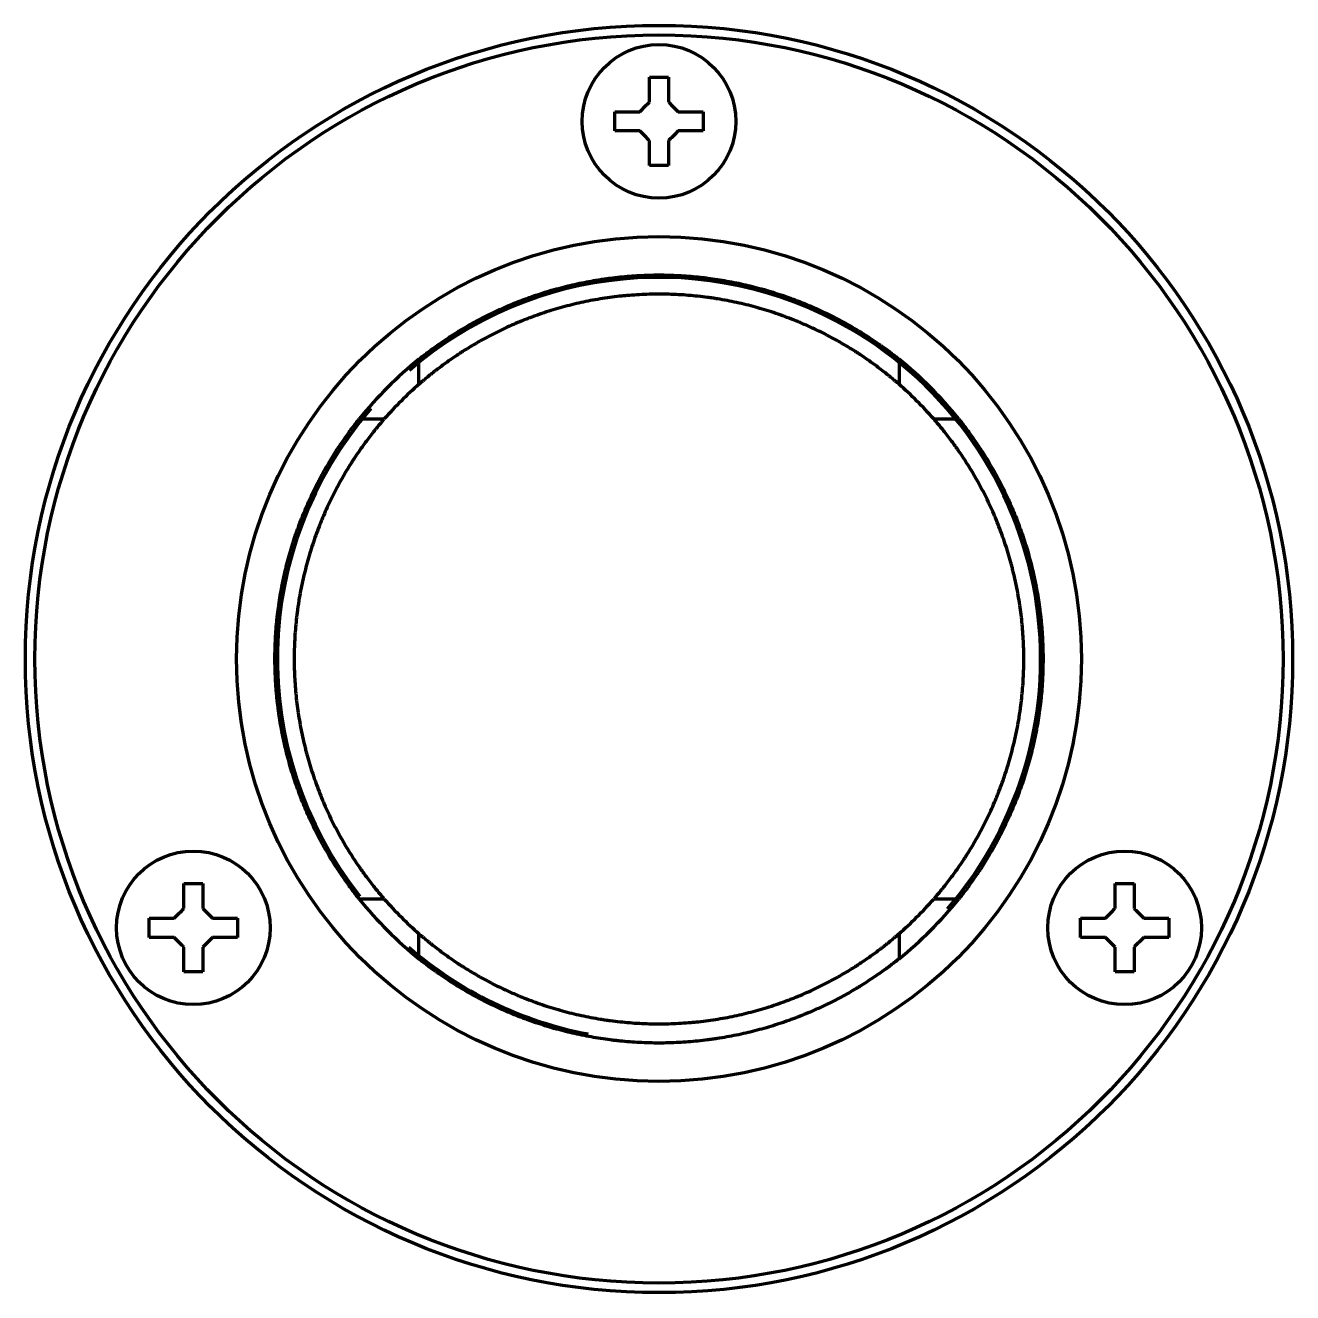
# Model space of a CAD drawing. Header units: inches. Extents: x -2983 to 7024, y 422 to 5529.
# Drawn here: x 2970.3 to 3036.3, y 1105.5 to 1171.5 of the extents above; entities that cross this region are included whole.
import ezdxf

# ---------------------------------------------------------------- set-up
doc = ezdxf.new("R2010")
doc.units = ezdxf.units.IN

msp = doc.modelspace()

# ---------------------------------------------------------------- linework, layer by layer
at = {"linetype": 'Continuous', "lineweight": 70}
for p, q in [((3000.984, 1166.478), (3000.984, 1166.978)), ((3005.584, 1166.978), (3005.584, 1166.478)), ((3000.984, 1165.978), (3000.984, 1166.478)), ((3005.584, 1166.478), (3005.584, 1165.978)), ((2990.784, 1152.787), (2990.784, 1154.09)), ((3015.784, 1154.09), (3015.784, 1152.787)), ((2987.672, 1150.978), (2988.975, 1150.978)), ((3017.593, 1150.978), (3018.897, 1150.978)), ((2983.49, 1140.078), (2983.479, 1140.078)), ((2988.975, 1125.978), (2987.672, 1125.978)), ((3018.897, 1125.978), (3017.593, 1125.978)), ((2976.735, 1124.478), (2976.735, 1124.978)), ((2981.335, 1124.978), (2981.335, 1124.478)), ((3025.233, 1124.478), (3025.233, 1124.978)), ((3029.833, 1124.978), (3029.833, 1124.478)), ((2976.735, 1123.978), (2976.735, 1124.478)), ((2981.335, 1124.478), (2981.335, 1123.978)), ((2990.784, 1122.865), (2990.784, 1124.169)), ((3015.784, 1124.169), (3015.784, 1122.865)), ((3025.233, 1123.978), (3025.233, 1124.478)), ((3029.833, 1124.478), (3029.833, 1123.978))]:
    msp.add_line(p, q, dxfattribs=at)
for centre, radius in [((3003.284, 1138.478), 33), ((3003.284, 1138.478), 32.5), ((3003.284, 1166.478), 4), ((3003.284, 1138.478), 22), ((2979.035, 1124.478), 4), ((3027.533, 1124.478), 4)]:
    msp.add_circle(centre, radius, dxfattribs=at)
for radius, start, end in [(19.875, 60, 130.85813), (19.875, 319.09312, 60), (20, 128.68219, 141.31781), (20, 38.68219, 51.31781), (19, 131.13951, 138.86049), (19, 41.13951, 48.86049), (19.875, 139.00875, 218.39437), (20, 218.68219, 231.31781), (19, 221.13951, 228.86049), (19, 311.13951, 318.86049), (20, 308.68219, 321.31781), (19.875, 229.05375, 259.305)]:
    msp.add_arc((3003.284, 1138.478), radius, start, end, dxfattribs=at)
for points in [[(3002.784, 1167.478), (3002.784, 1167.532), (3002.784, 1167.64), (3002.784, 1167.802), (3002.784, 1167.961), (3002.784, 1168.116), (3002.784, 1168.268), (3002.784, 1168.424), (3002.784, 1168.59), (3002.784, 1168.714), (3002.784, 1168.778)], [(3002.784, 1168.778), (3002.951, 1168.778), (3003.284, 1168.778), (3003.617, 1168.778), (3003.784, 1168.778)], [(3002.284, 1166.978), (3002.308, 1167.001), (3002.355, 1167.049), (3002.427, 1167.12), (3002.498, 1167.192), (3002.57, 1167.263), (3002.641, 1167.335), (3002.712, 1167.406), (3002.76, 1167.454), (3002.784, 1167.478)], [(3003.784, 1167.478), (3003.81, 1167.452), (3003.861, 1167.4), (3003.935, 1167.327), (3004.007, 1167.255), (3004.077, 1167.185), (3004.146, 1167.116), (3004.215, 1167.047), (3004.261, 1167.001), (3004.284, 1166.978)], [(3004.284, 1166.978), (3004.338, 1166.978), (3004.446, 1166.978), (3004.608, 1166.978), (3004.767, 1166.978), (3004.922, 1166.978), (3005.074, 1166.978), (3005.231, 1166.978), (3005.397, 1166.978), (3005.52, 1166.978), (3005.584, 1166.978)], [(3002.284, 1165.978), (3002.23, 1165.978), (3002.122, 1165.978), (3001.96, 1165.978), (3001.801, 1165.978), (3001.646, 1165.978), (3001.494, 1165.978), (3001.338, 1165.978), (3001.171, 1165.978), (3001.048, 1165.978), (3000.984, 1165.978)], [(3002.784, 1165.478), (3002.758, 1165.504), (3002.707, 1165.555), (3002.633, 1165.629), (3002.561, 1165.7), (3002.491, 1165.771), (3002.422, 1165.84), (3002.353, 1165.909), (3002.307, 1165.955), (3002.284, 1165.978)], [(3004.284, 1165.978), (3004.26, 1165.954), (3004.213, 1165.907), (3004.141, 1165.835), (3004.07, 1165.764), (3003.999, 1165.692), (3003.927, 1165.621), (3003.856, 1165.549), (3003.808, 1165.502), (3003.784, 1165.478)], [(3003.784, 1165.478), (3003.784, 1165.423), (3003.784, 1165.315), (3003.784, 1165.154), (3003.784, 1164.995), (3003.784, 1164.84), (3003.784, 1164.688), (3003.784, 1164.531), (3003.784, 1164.365), (3003.784, 1164.242), (3003.784, 1164.178)], [(3003.784, 1164.178), (3003.617, 1164.178), (3003.284, 1164.178), (3002.951, 1164.178), (3002.784, 1164.178)], [(2978.535, 1125.478), (2978.535, 1125.532), (2978.535, 1125.64), (2978.535, 1125.802), (2978.535, 1125.961), (2978.535, 1126.116), (2978.535, 1126.268), (2978.535, 1126.424), (2978.535, 1126.59), (2978.535, 1126.714), (2978.535, 1126.778)], [(2978.535, 1126.778), (2978.702, 1126.778), (2979.035, 1126.778), (2979.369, 1126.778), (2979.535, 1126.778)], [(3027.033, 1125.478), (3027.033, 1125.532), (3027.033, 1125.64), (3027.033, 1125.802), (3027.033, 1125.961), (3027.033, 1126.116), (3027.033, 1126.268), (3027.033, 1126.424), (3027.033, 1126.59), (3027.033, 1126.714), (3027.033, 1126.778)], [(3027.033, 1126.778), (3027.199, 1126.778), (3027.533, 1126.778), (3027.866, 1126.778), (3028.033, 1126.778)], [(2978.035, 1124.978), (2978.059, 1125.001), (2978.107, 1125.049), (2978.178, 1125.12), (2978.249, 1125.192), (2978.321, 1125.263), (2978.392, 1125.335), (2978.464, 1125.406), (2978.511, 1125.454), (2978.535, 1125.478)], [(2979.535, 1125.478), (2979.561, 1125.452), (2979.613, 1125.4), (2979.686, 1125.327), (2979.758, 1125.255), (2979.828, 1125.185), (2979.897, 1125.116), (2979.966, 1125.047), (2980.012, 1125.001), (2980.035, 1124.978)], [(3026.533, 1124.978), (3026.556, 1125.001), (3026.604, 1125.049), (3026.675, 1125.12), (3026.747, 1125.192), (3026.818, 1125.263), (3026.89, 1125.335), (3026.961, 1125.406), (3027.009, 1125.454), (3027.033, 1125.478)], [(3028.033, 1125.478), (3028.059, 1125.452), (3028.11, 1125.4), (3028.184, 1125.327), (3028.255, 1125.255), (3028.326, 1125.185), (3028.395, 1125.116), (3028.464, 1125.047), (3028.51, 1125.001), (3028.533, 1124.978)], [(2980.035, 1124.978), (2980.09, 1124.978), (2980.198, 1124.978), (2980.359, 1124.978), (2980.518, 1124.978), (2980.674, 1124.978), (2980.825, 1124.978), (2980.982, 1124.978), (2981.148, 1124.978), (2981.271, 1124.978), (2981.335, 1124.978)], [(3028.533, 1124.978), (3028.587, 1124.978), (3028.695, 1124.978), (3028.857, 1124.978), (3029.016, 1124.978), (3029.171, 1124.978), (3029.323, 1124.978), (3029.479, 1124.978), (3029.646, 1124.978), (3029.769, 1124.978), (3029.833, 1124.978)], [(2978.035, 1123.978), (2977.981, 1123.978), (2977.873, 1123.978), (2977.711, 1123.978), (2977.553, 1123.978), (2977.397, 1123.978), (2977.245, 1123.978), (2977.089, 1123.978), (2976.923, 1123.978), (2976.799, 1123.978), (2976.735, 1123.978)], [(2978.535, 1123.478), (2978.509, 1123.504), (2978.458, 1123.555), (2978.384, 1123.629), (2978.313, 1123.7), (2978.243, 1123.771), (2978.173, 1123.84), (2978.104, 1123.909), (2978.058, 1123.955), (2978.035, 1123.978)], [(2980.035, 1123.978), (2980.012, 1123.954), (2979.964, 1123.907), (2979.893, 1123.835), (2979.821, 1123.764), (2979.75, 1123.692), (2979.678, 1123.621), (2979.607, 1123.549), (2979.559, 1123.502), (2979.535, 1123.478)], [(2979.535, 1123.478), (2979.535, 1123.423), (2979.535, 1123.315), (2979.535, 1123.154), (2979.535, 1122.995), (2979.535, 1122.84), (2979.535, 1122.688), (2979.535, 1122.531), (2979.535, 1122.365), (2979.535, 1122.242), (2979.535, 1122.178)], [(3026.533, 1123.978), (3026.479, 1123.978), (3026.37, 1123.978), (3026.209, 1123.978), (3026.05, 1123.978), (3025.895, 1123.978), (3025.743, 1123.978), (3025.586, 1123.978), (3025.42, 1123.978), (3025.297, 1123.978), (3025.233, 1123.978)], [(3027.033, 1123.478), (3027.007, 1123.504), (3026.955, 1123.555), (3026.882, 1123.629), (3026.81, 1123.7), (3026.74, 1123.771), (3026.671, 1123.84), (3026.602, 1123.909), (3026.556, 1123.955), (3026.533, 1123.978)], [(3028.533, 1123.978), (3028.509, 1123.954), (3028.462, 1123.907), (3028.39, 1123.835), (3028.319, 1123.764), (3028.247, 1123.692), (3028.176, 1123.621), (3028.104, 1123.549), (3028.057, 1123.502), (3028.033, 1123.478)], [(3028.033, 1123.478), (3028.033, 1123.423), (3028.033, 1123.315), (3028.033, 1123.154), (3028.033, 1122.995), (3028.033, 1122.84), (3028.033, 1122.688), (3028.033, 1122.531), (3028.033, 1122.365), (3028.033, 1122.242), (3028.033, 1122.178)], [(2979.535, 1122.178), (2979.369, 1122.178), (2979.035, 1122.178), (2978.702, 1122.178), (2978.535, 1122.178)], [(3028.033, 1122.178), (3027.866, 1122.178), (3027.533, 1122.178), (3027.199, 1122.178), (3027.033, 1122.178)]]:
    msp.add_open_spline(points, degree=3, dxfattribs=at)
for points, knots in [([(3003.784, 1168.778), (3003.784, 1168.575), (3003.784, 1168.365), (3003.784, 1168.04), (3003.784, 1167.93), (3003.784, 1167.707), (3003.784, 1167.593), (3003.784, 1167.478)], [0, 0, 0, 0, 0.5, 0.5, 0.75, 0.75, 1, 1, 1, 1]), ([(3000.984, 1166.978), (3001.187, 1166.978), (3001.397, 1166.978), (3001.722, 1166.978), (3001.832, 1166.978), (3002.055, 1166.978), (3002.169, 1166.978), (3002.284, 1166.978)], [0, 0, 0, 0, 0.5, 0.5, 0.75, 0.75, 1, 1, 1, 1]), ([(3005.584, 1165.978), (3005.381, 1165.978), (3005.171, 1165.978), (3004.846, 1165.978), (3004.736, 1165.978), (3004.513, 1165.978), (3004.399, 1165.978), (3004.284, 1165.978)], [0, 0, 0, 0, 0.5, 0.5, 0.75, 0.75, 1, 1, 1, 1]), ([(3002.784, 1164.178), (3002.784, 1164.381), (3002.784, 1164.59), (3002.784, 1164.915), (3002.784, 1165.025), (3002.784, 1165.249), (3002.784, 1165.362), (3002.784, 1165.478)], [0, 0, 0, 0, 0.5, 0.5, 0.75, 0.75, 1, 1, 1, 1]), ([(2990.784, 1154.09), (2990.785, 1154.091), (2990.797, 1154.101), (2990.842, 1154.137), (2990.876, 1154.164), (2990.931, 1154.207), (2990.942, 1154.216), (2990.967, 1154.235), (2991.005, 1154.265), (2991.048, 1154.298), (2991.138, 1154.368), (2991.206, 1154.42), (2991.355, 1154.531), (2991.436, 1154.591), (2991.61, 1154.717), (2991.701, 1154.782), (2991.891, 1154.916), (2991.99, 1154.984), (2992.196, 1155.123), (2992.302, 1155.194), (2992.522, 1155.336), (2992.635, 1155.407), (2992.809, 1155.515), (2992.897, 1155.569), (2992.987, 1155.624), (2993.048, 1155.66), (2993.078, 1155.678), (2993.353, 1155.84), (2993.606, 1155.982), (2994.127, 1156.261), (2994.395, 1156.397), (2994.947, 1156.66), (2995.23, 1156.787), (2995.666, 1156.971), (2995.813, 1157.031), (2996.036, 1157.119), (2996.111, 1157.147), (2996.262, 1157.205), (2996.338, 1157.233), (2996.718, 1157.372), (2997.027, 1157.476), (2997.651, 1157.671), (2997.967, 1157.761), (2998.607, 1157.926), (2998.93, 1158.001), (2999.585, 1158.135), (2999.916, 1158.195), (3000.334, 1158.259), (3000.419, 1158.272), (3000.587, 1158.295), (3000.839, 1158.329), (3001.092, 1158.358), (3001.597, 1158.409), (3002.271, 1158.461), (3003.284, 1158.486), (3004.299, 1158.461), (3004.976, 1158.409), (3005.399, 1158.366), (3005.484, 1158.357), (3005.653, 1158.337), (3005.906, 1158.306), (3006.158, 1158.271), (3006.657, 1158.194), (3006.987, 1158.135), (3007.638, 1158.001), (3007.961, 1157.926), (3008.598, 1157.762), (3008.914, 1157.672), (3009.537, 1157.478), (3009.845, 1157.374), (3010.226, 1157.235), (3010.301, 1157.206), (3010.452, 1157.149), (3010.677, 1157.062), (3010.898, 1156.973), (3011.334, 1156.789), (3011.617, 1156.662), (3012.169, 1156.398), (3012.438, 1156.263), (3012.959, 1155.984), (3013.212, 1155.842), (3013.517, 1155.662), (3013.578, 1155.626), (3013.697, 1155.553), (3013.756, 1155.517), (3013.931, 1155.409), (3014.044, 1155.337), (3014.264, 1155.195), (3014.371, 1155.124), (3014.577, 1154.985), (3014.677, 1154.916), (3014.797, 1154.832), (3014.82, 1154.815), (3014.867, 1154.782), (3014.936, 1154.733), (3015.003, 1154.685), (3015.132, 1154.591), (3015.212, 1154.532), (3015.361, 1154.42), (3015.429, 1154.368), (3015.505, 1154.31), (3015.52, 1154.298), (3015.548, 1154.276), (3015.562, 1154.265), (3015.602, 1154.234), (3015.626, 1154.216), (3015.691, 1154.164), (3015.725, 1154.137), (3015.754, 1154.114), (3015.759, 1154.11), (3015.768, 1154.103), (3015.772, 1154.1), (3015.781, 1154.093), (3015.784, 1154.09), (3015.784, 1154.09)], [0, 0, 0, 0, 0.015003, 0.015003, 0.030643, 0.030643, 0.034552, 0.034552, 0.038462, 0.046282, 0.046282, 0.061921, 0.061921, 0.07756, 0.07756, 0.0932, 0.0932, 0.108839, 0.108839, 0.124478, 0.124478, 0.140118, 0.140118, 0.147937, 0.151847, 0.151847, 0.155757, 0.155757, 0.187036, 0.187036, 0.218314, 0.218314, 0.249593, 0.249593, 0.265232, 0.265232, 0.273052, 0.273052, 0.280872, 0.280872, 0.31215, 0.31215, 0.343429, 0.343429, 0.374707, 0.374707, 0.405986, 0.405986, 0.413806, 0.413806, 0.421625, 0.437265, 0.437265, 0.468543, 0.499822, 0.531101, 0.562379, 0.562379, 0.570199, 0.570199, 0.578018, 0.593658, 0.593658, 0.624936, 0.624936, 0.656215, 0.656215, 0.687494, 0.687494, 0.718772, 0.718772, 0.726592, 0.726592, 0.734412, 0.750051, 0.750051, 0.78133, 0.78133, 0.812608, 0.812608, 0.843887, 0.843887, 0.851706, 0.851706, 0.859526, 0.859526, 0.875165, 0.875165, 0.890805, 0.890805, 0.906444, 0.906444, 0.910354, 0.910354, 0.914264, 0.922083, 0.922083, 0.937723, 0.937723, 0.953362, 0.953362, 0.957272, 0.957272, 0.961182, 0.961182, 0.969001, 0.969001, 0.984641, 0.984641, 0.98855, 0.98855, 0.99246, 0.99246, 1, 1, 1, 1]), ([(3015.784, 1152.787), (3015.783, 1152.788), (3015.771, 1152.798), (3015.725, 1152.838), (3015.691, 1152.868), (3015.636, 1152.915), (3015.624, 1152.925), (3015.599, 1152.946), (3015.561, 1152.979), (3015.518, 1153.015), (3015.427, 1153.091), (3015.359, 1153.148), (3015.247, 1153.239), (3015.209, 1153.27), (3015.148, 1153.318), (3015.127, 1153.335), (3015.086, 1153.368), (3015.064, 1153.385), (3014.957, 1153.47), (3014.866, 1153.54), (3014.677, 1153.684), (3014.578, 1153.757), (3014.374, 1153.906), (3014.269, 1153.981), (3014.051, 1154.133), (3013.939, 1154.21), (3013.765, 1154.325), (3013.707, 1154.364), (3013.618, 1154.422), (3013.588, 1154.441), (3013.528, 1154.48), (3013.498, 1154.499), (3013.226, 1154.672), (3012.975, 1154.823), (3012.458, 1155.119), (3012.191, 1155.264), (3011.641, 1155.544), (3011.359, 1155.679), (3010.924, 1155.875), (3010.777, 1155.939), (3010.554, 1156.032), (3010.479, 1156.063), (3010.328, 1156.124), (3010.253, 1156.154), (3009.873, 1156.302), (3009.564, 1156.413), (3008.94, 1156.619), (3008.623, 1156.715), (3007.982, 1156.891), (3007.657, 1156.971), (3006.999, 1157.114), (3006.666, 1157.177), (3006.245, 1157.246), (3006.16, 1157.259), (3005.991, 1157.284), (3005.738, 1157.32), (3005.484, 1157.351), (3004.976, 1157.405), (3004.298, 1157.46), (3003.618, 1157.478), (3002.938, 1157.478), (3002.597, 1157.468), (3002.085, 1157.441), (3001.829, 1157.423), (3001.572, 1157.401), (3001.401, 1157.384), (3001.316, 1157.376), (3000.889, 1157.329), (3000.551, 1157.283), (2999.883, 1157.174), (2999.552, 1157.111), (2998.898, 1156.968), (2998.575, 1156.888), (2997.935, 1156.712), (2997.618, 1156.616), (2997.148, 1156.461), (2996.993, 1156.407), (2996.761, 1156.323), (2996.684, 1156.295), (2996.53, 1156.237), (2996.454, 1156.208), (2996.075, 1156.06), (2995.78, 1155.936), (2995.203, 1155.677), (2994.923, 1155.542), (2994.376, 1155.263), (2994.11, 1155.119), (2993.595, 1154.824), (2993.345, 1154.673), (2993.044, 1154.482), (2992.984, 1154.444), (2992.866, 1154.367), (2992.807, 1154.328), (2992.633, 1154.212), (2992.52, 1154.135), (2992.301, 1153.982), (2992.194, 1153.906), (2991.989, 1153.756), (2991.89, 1153.682), (2991.771, 1153.592), (2991.747, 1153.574), (2991.701, 1153.538), (2991.678, 1153.521), (2991.609, 1153.468), (2991.565, 1153.433), (2991.437, 1153.332), (2991.357, 1153.268), (2991.209, 1153.147), (2991.141, 1153.091), (2991.05, 1153.015), (2991.021, 1152.991), (2990.981, 1152.957), (2990.969, 1152.946), (2990.944, 1152.925), (2990.932, 1152.915), (2990.877, 1152.868), (2990.843, 1152.838), (2990.797, 1152.798), (2990.784, 1152.787), (2990.784, 1152.787)], [0, 0, 0, 0, 0.015015, 0.015015, 0.030652, 0.030652, 0.034561, 0.034561, 0.03847, 0.046289, 0.046289, 0.061926, 0.061926, 0.069744, 0.069744, 0.073654, 0.073654, 0.077563, 0.077563, 0.0932, 0.0932, 0.108837, 0.108837, 0.124474, 0.124474, 0.140111, 0.140111, 0.147929, 0.147929, 0.151839, 0.151839, 0.155748, 0.155748, 0.187022, 0.187022, 0.218296, 0.218296, 0.24957, 0.24957, 0.265207, 0.265207, 0.273025, 0.273025, 0.280844, 0.280844, 0.312118, 0.312118, 0.343392, 0.343392, 0.374666, 0.374666, 0.40594, 0.40594, 0.413758, 0.413758, 0.421577, 0.437214, 0.437214, 0.468488, 0.499762, 0.499762, 0.531036, 0.531036, 0.546673, 0.554491, 0.554491, 0.56231, 0.56231, 0.593584, 0.593584, 0.624858, 0.624858, 0.656132, 0.656132, 0.687406, 0.687406, 0.703043, 0.703043, 0.710861, 0.710861, 0.71868, 0.71868, 0.749954, 0.749954, 0.781228, 0.781228, 0.812502, 0.812502, 0.843776, 0.843776, 0.851594, 0.851594, 0.859413, 0.859413, 0.87505, 0.87505, 0.890687, 0.890687, 0.906324, 0.906324, 0.910233, 0.910233, 0.914142, 0.914142, 0.921961, 0.921961, 0.937597, 0.937597, 0.953234, 0.953234, 0.961053, 0.961053, 0.964962, 0.964962, 0.968871, 0.968871, 0.984508, 0.984508, 1, 1, 1, 1]), ([(2987.672, 1125.978), (2987.671, 1125.979), (2987.661, 1125.991), (2987.625, 1126.036), (2987.598, 1126.07), (2987.555, 1126.124), (2987.546, 1126.136), (2987.527, 1126.16), (2987.497, 1126.198), (2987.464, 1126.241), (2987.394, 1126.332), (2987.343, 1126.4), (2987.231, 1126.549), (2987.171, 1126.629), (2987.045, 1126.803), (2986.98, 1126.894), (2986.846, 1127.084), (2986.778, 1127.183), (2986.639, 1127.389), (2986.569, 1127.495), (2986.427, 1127.714), (2986.355, 1127.827), (2986.247, 1128.001), (2986.193, 1128.089), (2986.139, 1128.179), (2986.103, 1128.24), (2986.085, 1128.27), (2985.923, 1128.545), (2985.78, 1128.797), (2985.502, 1129.318), (2985.366, 1129.587), (2985.103, 1130.138), (2984.976, 1130.421), (2984.792, 1130.857), (2984.732, 1131.004), (2984.645, 1131.227), (2984.616, 1131.302), (2984.559, 1131.452), (2984.53, 1131.528), (2984.391, 1131.908), (2984.287, 1132.216), (2984.092, 1132.841), (2984.002, 1133.156), (2983.837, 1133.796), (2983.762, 1134.119), (2983.627, 1134.773), (2983.568, 1135.104), (2983.503, 1135.522), (2983.491, 1135.606), (2983.467, 1135.774), (2983.434, 1136.027), (2983.404, 1136.28), (2983.353, 1136.787), (2983.327, 1137.127), (2983.301, 1137.637), (2983.295, 1137.808), (2983.286, 1138.15), (2983.284, 1138.321), (2983.284, 1138.835), (2983.293, 1139.175), (2983.328, 1139.853), (2983.381, 1140.526), (2983.466, 1141.191), (2983.568, 1141.853), (2983.627, 1142.182), (2983.728, 1142.673), (2983.764, 1142.836), (2983.821, 1143.08), (2983.84, 1143.161), (2983.88, 1143.323), (2983.9, 1143.404), (2984.004, 1143.807), (2984.095, 1144.123), (2984.289, 1144.746), (2984.393, 1145.051), (2984.612, 1145.651), (2984.728, 1145.946), (2984.971, 1146.523), (2985.098, 1146.806), (2985.296, 1147.221), (2985.363, 1147.358), (2985.465, 1147.561), (2985.5, 1147.628), (2985.569, 1147.762), (2985.604, 1147.828), (2985.78, 1148.157), (2985.922, 1148.41), (2986.137, 1148.774), (2986.209, 1148.892), (2986.353, 1149.124), (2986.424, 1149.237), (2986.531, 1149.403), (2986.567, 1149.457), (2986.638, 1149.564), (2986.673, 1149.617), (2986.778, 1149.772), (2986.847, 1149.872), (2986.98, 1150.062), (2987.045, 1150.153), (2987.169, 1150.324), (2987.229, 1150.404), (2987.299, 1150.498), (2987.313, 1150.516), (2987.34, 1150.552), (2987.354, 1150.57), (2987.393, 1150.621), (2987.417, 1150.654), (2987.488, 1150.745), (2987.529, 1150.797), (2987.58, 1150.863), (2987.596, 1150.882), (2987.616, 1150.908), (2987.622, 1150.916), (2987.634, 1150.93), (2987.639, 1150.937), (2987.662, 1150.965), (2987.672, 1150.978), (2987.672, 1150.978)], [0, 0, 0, 0, 0.015001, 0.015001, 0.030638, 0.030638, 0.034548, 0.034548, 0.038457, 0.046276, 0.046276, 0.061913, 0.061913, 0.07755, 0.07755, 0.093188, 0.093188, 0.108825, 0.108825, 0.124463, 0.124463, 0.1401, 0.1401, 0.147919, 0.151828, 0.151828, 0.155737, 0.155737, 0.187012, 0.187012, 0.218287, 0.218287, 0.249561, 0.249561, 0.265199, 0.265199, 0.273017, 0.273017, 0.280836, 0.280836, 0.312111, 0.312111, 0.343385, 0.343385, 0.37466, 0.37466, 0.405935, 0.405935, 0.413753, 0.413753, 0.421572, 0.437209, 0.437209, 0.468484, 0.468484, 0.484122, 0.484122, 0.499759, 0.499759, 0.531034, 0.531034, 0.562308, 0.593583, 0.593583, 0.624858, 0.624858, 0.640495, 0.640495, 0.648314, 0.648314, 0.656132, 0.656132, 0.687407, 0.687407, 0.718682, 0.718682, 0.749956, 0.749956, 0.781231, 0.781231, 0.796868, 0.796868, 0.804687, 0.804687, 0.812506, 0.812506, 0.84378, 0.84378, 0.859418, 0.859418, 0.875055, 0.875055, 0.882874, 0.882874, 0.890693, 0.890693, 0.90633, 0.90633, 0.921967, 0.921967, 0.937605, 0.937605, 0.941514, 0.941514, 0.945423, 0.945423, 0.953242, 0.953242, 0.968879, 0.968879, 0.976698, 0.976698, 0.980607, 0.980607, 0.984517, 0.984517, 1, 1, 1, 1]), ([(2988.975, 1150.978), (2988.974, 1150.977), (2988.963, 1150.965), (2988.924, 1150.919), (2988.894, 1150.885), (2988.847, 1150.83), (2988.837, 1150.818), (2988.816, 1150.793), (2988.784, 1150.755), (2988.748, 1150.713), (2988.671, 1150.621), (2988.615, 1150.553), (2988.524, 1150.442), (2988.493, 1150.403), (2988.444, 1150.343), (2988.428, 1150.322), (2988.395, 1150.28), (2988.378, 1150.259), (2988.293, 1150.152), (2988.223, 1150.061), (2988.08, 1149.872), (2988.006, 1149.774), (2987.858, 1149.57), (2987.782, 1149.465), (2987.63, 1149.247), (2987.554, 1149.135), (2987.438, 1148.962), (2987.4, 1148.904), (2987.342, 1148.815), (2987.323, 1148.785), (2987.284, 1148.725), (2987.265, 1148.695), (2987.092, 1148.423), (2986.941, 1148.173), (2986.645, 1147.656), (2986.501, 1147.389), (2986.221, 1146.841), (2986.085, 1146.558), (2985.89, 1146.124), (2985.826, 1145.977), (2985.733, 1145.755), (2985.702, 1145.68), (2985.641, 1145.529), (2985.611, 1145.454), (2985.463, 1145.074), (2985.352, 1144.766), (2985.145, 1144.142), (2985.049, 1143.826), (2984.874, 1143.186), (2984.794, 1142.861), (2984.65, 1142.204), (2984.587, 1141.872), (2984.518, 1141.451), (2984.505, 1141.366), (2984.479, 1141.197), (2984.443, 1140.944), (2984.412, 1140.689), (2984.357, 1140.179), (2984.33, 1139.838), (2984.302, 1139.325), (2984.295, 1139.153), (2984.286, 1138.809), (2984.284, 1138.637), (2984.284, 1138.12), (2984.294, 1137.777), (2984.331, 1137.095), (2984.387, 1136.418), (2984.478, 1135.749), (2984.587, 1135.083), (2984.65, 1134.752), (2984.757, 1134.259), (2984.796, 1134.096), (2984.856, 1133.851), (2984.877, 1133.769), (2984.919, 1133.606), (2984.941, 1133.525), (2985.051, 1133.122), (2985.148, 1132.805), (2985.354, 1132.183), (2985.464, 1131.878), (2985.698, 1131.278), (2985.821, 1130.984), (2986.08, 1130.408), (2986.216, 1130.125), (2986.427, 1129.711), (2986.499, 1129.574), (2986.645, 1129.304), (2986.718, 1129.172), (2986.942, 1128.782), (2987.093, 1128.531), (2987.322, 1128.171), (2987.399, 1128.053), (2987.552, 1127.824), (2987.628, 1127.711), (2987.743, 1127.547), (2987.781, 1127.493), (2987.838, 1127.414), (2987.857, 1127.387), (2987.894, 1127.335), (2987.913, 1127.309), (2988.007, 1127.181), (2988.08, 1127.082), (2988.224, 1126.893), (2988.294, 1126.803), (2988.428, 1126.632), (2988.493, 1126.552), (2988.569, 1126.458), (2988.584, 1126.44), (2988.613, 1126.404), (2988.657, 1126.352), (2988.697, 1126.303), (2988.773, 1126.212), (2988.818, 1126.159), (2988.865, 1126.104), (2988.874, 1126.094), (2988.891, 1126.074), (2988.899, 1126.065), (2988.921, 1126.039), (2988.934, 1126.025), (2988.964, 1125.99), (2988.975, 1125.978), (2988.975, 1125.978)], [0, 0, 0, 0, 0.015014, 0.015014, 0.030651, 0.030651, 0.034561, 0.034561, 0.03847, 0.046288, 0.046288, 0.061925, 0.061925, 0.069744, 0.069744, 0.073653, 0.073653, 0.077562, 0.077562, 0.093199, 0.093199, 0.108837, 0.108837, 0.124474, 0.124474, 0.140111, 0.140111, 0.147929, 0.147929, 0.151838, 0.151838, 0.155748, 0.155748, 0.187022, 0.187022, 0.218296, 0.218296, 0.24957, 0.24957, 0.265207, 0.265207, 0.273025, 0.273025, 0.280844, 0.280844, 0.312118, 0.312118, 0.343392, 0.343392, 0.374666, 0.374666, 0.40594, 0.40594, 0.413759, 0.413759, 0.421577, 0.437214, 0.437214, 0.468488, 0.468488, 0.484125, 0.484125, 0.499762, 0.499762, 0.531036, 0.531036, 0.56231, 0.593584, 0.593584, 0.624858, 0.624858, 0.640495, 0.640495, 0.648314, 0.648314, 0.656132, 0.656132, 0.687406, 0.687406, 0.718681, 0.718681, 0.749955, 0.749955, 0.781229, 0.781229, 0.796866, 0.796866, 0.812503, 0.812503, 0.843777, 0.843777, 0.859414, 0.859414, 0.875051, 0.875051, 0.882869, 0.882869, 0.886779, 0.886779, 0.890688, 0.890688, 0.906325, 0.906325, 0.921962, 0.921962, 0.937599, 0.937599, 0.941508, 0.941508, 0.945417, 0.953236, 0.953236, 0.968873, 0.968873, 0.972782, 0.972782, 0.976691, 0.976691, 0.98451, 0.98451, 1, 1, 1, 1]), ([(3017.593, 1125.978), (3017.594, 1125.979), (3017.605, 1125.991), (3017.644, 1126.036), (3017.674, 1126.071), (3017.721, 1126.126), (3017.731, 1126.138), (3017.752, 1126.162), (3017.785, 1126.2), (3017.821, 1126.243), (3017.897, 1126.334), (3017.953, 1126.402), (3018.044, 1126.514), (3018.076, 1126.552), (3018.124, 1126.613), (3018.14, 1126.633), (3018.174, 1126.675), (3018.19, 1126.696), (3018.275, 1126.804), (3018.345, 1126.894), (3018.489, 1127.083), (3018.562, 1127.182), (3018.711, 1127.385), (3018.786, 1127.491), (3018.938, 1127.708), (3019.014, 1127.821), (3019.13, 1127.993), (3019.168, 1128.052), (3019.226, 1128.141), (3019.245, 1128.17), (3019.284, 1128.23), (3019.303, 1128.26), (3019.476, 1128.532), (3019.627, 1128.783), (3019.923, 1129.3), (3020.067, 1129.566), (3020.347, 1130.115), (3020.483, 1130.397), (3020.678, 1130.831), (3020.742, 1130.978), (3020.836, 1131.201), (3020.866, 1131.276), (3020.927, 1131.426), (3020.957, 1131.502), (3021.105, 1131.881), (3021.216, 1132.189), (3021.423, 1132.813), (3021.519, 1133.129), (3021.695, 1133.77), (3021.775, 1134.094), (3021.918, 1134.751), (3021.982, 1135.084), (3022.05, 1135.505), (3022.063, 1135.589), (3022.089, 1135.758), (3022.125, 1136.012), (3022.156, 1136.266), (3022.211, 1136.776), (3022.238, 1137.117), (3022.266, 1137.631), (3022.273, 1137.802), (3022.282, 1138.146), (3022.284, 1138.318), (3022.284, 1138.836), (3022.274, 1139.179), (3022.237, 1139.86), (3022.181, 1140.537), (3022.09, 1141.207), (3021.981, 1141.872), (3021.918, 1142.203), (3021.811, 1142.696), (3021.773, 1142.86), (3021.712, 1143.105), (3021.692, 1143.186), (3021.649, 1143.349), (3021.627, 1143.43), (3021.517, 1143.833), (3021.421, 1144.15), (3021.214, 1144.772), (3021.104, 1145.078), (3020.87, 1145.677), (3020.747, 1145.971), (3020.488, 1146.548), (3020.352, 1146.83), (3020.141, 1147.245), (3020.069, 1147.381), (3019.924, 1147.651), (3019.85, 1147.784), (3019.626, 1148.174), (3019.475, 1148.424), (3019.246, 1148.785), (3019.17, 1148.902), (3019.016, 1149.132), (3018.94, 1149.244), (3018.825, 1149.408), (3018.787, 1149.462), (3018.73, 1149.542), (3018.711, 1149.568), (3018.674, 1149.62), (3018.655, 1149.646), (3018.561, 1149.775), (3018.488, 1149.873), (3018.344, 1150.062), (3018.275, 1150.152), (3018.14, 1150.323), (3018.075, 1150.404), (3017.999, 1150.497), (3017.984, 1150.516), (3017.955, 1150.551), (3017.911, 1150.604), (3017.871, 1150.652), (3017.795, 1150.743), (3017.75, 1150.796), (3017.703, 1150.851), (3017.694, 1150.862), (3017.677, 1150.881), (3017.669, 1150.89), (3017.647, 1150.916), (3017.634, 1150.931), (3017.604, 1150.965), (3017.593, 1150.978), (3017.593, 1150.978)], [0, 0, 0, 0, 0.015014, 0.015014, 0.030651, 0.030651, 0.034561, 0.034561, 0.03847, 0.046288, 0.046288, 0.061925, 0.061925, 0.069744, 0.069744, 0.073653, 0.073653, 0.077562, 0.077562, 0.093199, 0.093199, 0.108837, 0.108837, 0.124474, 0.124474, 0.140111, 0.140111, 0.147929, 0.147929, 0.151838, 0.151838, 0.155748, 0.155748, 0.187022, 0.187022, 0.218296, 0.218296, 0.24957, 0.24957, 0.265207, 0.265207, 0.273025, 0.273025, 0.280844, 0.280844, 0.312118, 0.312118, 0.343392, 0.343392, 0.374666, 0.374666, 0.40594, 0.40594, 0.413759, 0.413759, 0.421577, 0.437214, 0.437214, 0.468488, 0.468488, 0.484125, 0.484125, 0.499762, 0.499762, 0.531036, 0.531036, 0.56231, 0.593584, 0.593584, 0.624858, 0.624858, 0.640495, 0.640495, 0.648314, 0.648314, 0.656132, 0.656132, 0.687406, 0.687406, 0.718681, 0.718681, 0.749955, 0.749955, 0.781229, 0.781229, 0.796866, 0.796866, 0.812503, 0.812503, 0.843777, 0.843777, 0.859414, 0.859414, 0.875051, 0.875051, 0.882869, 0.882869, 0.886779, 0.886779, 0.890688, 0.890688, 0.906325, 0.906325, 0.921962, 0.921962, 0.937599, 0.937599, 0.941508, 0.941508, 0.945417, 0.953236, 0.953236, 0.968873, 0.968873, 0.972782, 0.972782, 0.976691, 0.976691, 0.98451, 0.98451, 1, 1, 1, 1]), ([(3018.897, 1150.978), (3018.897, 1150.977), (3018.907, 1150.965), (3018.943, 1150.92), (3018.97, 1150.886), (3019.013, 1150.831), (3019.022, 1150.819), (3019.041, 1150.795), (3019.071, 1150.757), (3019.104, 1150.714), (3019.174, 1150.624), (3019.226, 1150.556), (3019.337, 1150.407), (3019.397, 1150.326), (3019.523, 1150.153), (3019.588, 1150.062), (3019.722, 1149.871), (3019.79, 1149.772), (3019.929, 1149.567), (3019.999, 1149.461), (3020.141, 1149.241), (3020.213, 1149.128), (3020.321, 1148.954), (3020.375, 1148.866), (3020.429, 1148.776), (3020.465, 1148.716), (3020.483, 1148.685), (3020.645, 1148.411), (3020.788, 1148.158), (3021.066, 1147.637), (3021.202, 1147.369), (3021.465, 1146.817), (3021.592, 1146.534), (3021.776, 1146.099), (3021.836, 1145.952), (3021.924, 1145.729), (3021.952, 1145.654), (3022.01, 1145.503), (3022.038, 1145.428), (3022.177, 1145.047), (3022.282, 1144.739), (3022.476, 1144.115), (3022.566, 1143.799), (3022.731, 1143.16), (3022.806, 1142.837), (3022.941, 1142.182), (3023, 1141.852), (3023.065, 1141.433), (3023.077, 1141.349), (3023.101, 1141.181), (3023.135, 1140.928), (3023.164, 1140.675), (3023.215, 1140.168), (3023.241, 1139.829), (3023.267, 1139.318), (3023.274, 1139.148), (3023.282, 1138.806), (3023.284, 1138.635), (3023.284, 1138.121), (3023.275, 1137.78), (3023.24, 1137.103), (3023.187, 1136.43), (3023.102, 1135.764), (3023, 1135.102), (3022.941, 1134.773), (3022.84, 1134.283), (3022.804, 1134.12), (3022.748, 1133.876), (3022.728, 1133.795), (3022.688, 1133.633), (3022.668, 1133.552), (3022.564, 1133.149), (3022.473, 1132.832), (3022.279, 1132.21), (3022.176, 1131.904), (3021.956, 1131.304), (3021.84, 1131.01), (3021.597, 1130.432), (3021.47, 1130.15), (3021.272, 1129.734), (3021.205, 1129.597), (3021.103, 1129.395), (3021.068, 1129.327), (3020.999, 1129.194), (3020.964, 1129.127), (3020.788, 1128.799), (3020.646, 1128.546), (3020.431, 1128.182), (3020.359, 1128.063), (3020.215, 1127.831), (3020.144, 1127.718), (3020.037, 1127.553), (3020.001, 1127.498), (3019.93, 1127.391), (3019.895, 1127.338), (3019.79, 1127.183), (3019.721, 1127.084), (3019.588, 1126.894), (3019.523, 1126.803), (3019.399, 1126.632), (3019.339, 1126.551), (3019.269, 1126.457), (3019.255, 1126.439), (3019.228, 1126.403), (3019.214, 1126.385), (3019.175, 1126.334), (3019.151, 1126.302), (3019.081, 1126.211), (3019.039, 1126.158), (3018.988, 1126.093), (3018.973, 1126.073), (3018.952, 1126.048), (3018.946, 1126.04), (3018.935, 1126.025), (3018.929, 1126.019), (3018.906, 1125.99), (3018.897, 1125.978), (3018.897, 1125.978)], [0, 0, 0, 0, 0.015001, 0.015001, 0.030638, 0.030638, 0.034548, 0.034548, 0.038457, 0.046276, 0.046276, 0.061913, 0.061913, 0.07755, 0.07755, 0.093188, 0.093188, 0.108825, 0.108825, 0.124463, 0.124463, 0.1401, 0.1401, 0.147919, 0.151828, 0.151828, 0.155737, 0.155737, 0.187012, 0.187012, 0.218287, 0.218287, 0.249561, 0.249561, 0.265199, 0.265199, 0.273017, 0.273017, 0.280836, 0.280836, 0.312111, 0.312111, 0.343385, 0.343385, 0.37466, 0.37466, 0.405935, 0.405935, 0.413753, 0.413753, 0.421572, 0.437209, 0.437209, 0.468484, 0.468484, 0.484122, 0.484122, 0.499759, 0.499759, 0.531034, 0.531034, 0.562308, 0.593583, 0.593583, 0.624858, 0.624858, 0.640495, 0.640495, 0.648314, 0.648314, 0.656132, 0.656132, 0.687407, 0.687407, 0.718682, 0.718682, 0.749956, 0.749956, 0.781231, 0.781231, 0.796868, 0.796868, 0.804687, 0.804687, 0.812506, 0.812506, 0.84378, 0.84378, 0.859418, 0.859418, 0.875055, 0.875055, 0.882874, 0.882874, 0.890693, 0.890693, 0.90633, 0.90633, 0.921967, 0.921967, 0.937605, 0.937605, 0.941514, 0.941514, 0.945423, 0.945423, 0.953242, 0.953242, 0.968879, 0.968879, 0.976698, 0.976698, 0.980607, 0.980607, 0.984517, 0.984517, 1, 1, 1, 1]), ([(2979.535, 1126.778), (2979.535, 1126.575), (2979.535, 1126.365), (2979.535, 1126.04), (2979.535, 1125.93), (2979.535, 1125.707), (2979.535, 1125.593), (2979.535, 1125.478)], [0, 0, 0, 0, 0.5, 0.5, 0.75, 0.75, 1, 1, 1, 1]), ([(3028.033, 1126.778), (3028.033, 1126.575), (3028.033, 1126.365), (3028.033, 1126.04), (3028.033, 1125.93), (3028.033, 1125.707), (3028.033, 1125.593), (3028.033, 1125.478)], [0, 0, 0, 0, 0.5, 0.5, 0.75, 0.75, 1, 1, 1, 1]), ([(2976.735, 1124.978), (2976.938, 1124.978), (2977.148, 1124.978), (2977.473, 1124.978), (2977.583, 1124.978), (2977.807, 1124.978), (2977.92, 1124.978), (2978.035, 1124.978)], [0, 0, 0, 0, 0.5, 0.5, 0.75, 0.75, 1, 1, 1, 1]), ([(3025.233, 1124.978), (3025.436, 1124.978), (3025.645, 1124.978), (3025.97, 1124.978), (3026.08, 1124.978), (3026.304, 1124.978), (3026.417, 1124.978), (3026.533, 1124.978)], [0, 0, 0, 0, 0.5, 0.5, 0.75, 0.75, 1, 1, 1, 1]), ([(2990.784, 1124.169), (2990.785, 1124.168), (2990.797, 1124.157), (2990.843, 1124.117), (2990.877, 1124.088), (2990.933, 1124.04), (2990.944, 1124.03), (2990.969, 1124.009), (2991.007, 1123.977), (2991.05, 1123.941), (2991.141, 1123.864), (2991.209, 1123.808), (2991.321, 1123.717), (2991.36, 1123.686), (2991.42, 1123.637), (2991.441, 1123.621), (2991.482, 1123.587), (2991.504, 1123.571), (2991.611, 1123.486), (2991.702, 1123.415), (2991.891, 1123.272), (2991.99, 1123.199), (2992.194, 1123.05), (2992.299, 1122.974), (2992.517, 1122.822), (2992.63, 1122.746), (2992.803, 1122.63), (2992.861, 1122.592), (2992.95, 1122.534), (2992.98, 1122.514), (2993.04, 1122.476), (2993.07, 1122.457), (2993.342, 1122.284), (2993.593, 1122.132), (2994.111, 1121.836), (2994.377, 1121.692), (2994.927, 1121.412), (2995.209, 1121.276), (2995.644, 1121.081), (2995.791, 1121.017), (2996.014, 1120.923), (2996.089, 1120.893), (2996.24, 1120.832), (2996.316, 1120.802), (2996.696, 1120.654), (2997.004, 1120.543), (2997.629, 1120.336), (2997.945, 1120.24), (2998.586, 1120.065), (2998.911, 1119.985), (2999.569, 1119.841), (2999.902, 1119.778), (3000.323, 1119.71), (3000.408, 1119.696), (3000.577, 1119.671), (3000.83, 1119.635), (3001.084, 1119.605), (3001.592, 1119.55), (3002.27, 1119.496), (3002.95, 1119.478), (3003.631, 1119.478), (3003.971, 1119.487), (3004.483, 1119.515), (3004.739, 1119.532), (3004.996, 1119.555), (3005.167, 1119.571), (3005.252, 1119.58), (3005.679, 1119.626), (3006.017, 1119.672), (3006.685, 1119.782), (3007.016, 1119.845), (3007.67, 1119.988), (3007.993, 1120.068), (3008.634, 1120.243), (3008.95, 1120.339), (3009.42, 1120.495), (3009.575, 1120.549), (3009.807, 1120.632), (3009.885, 1120.661), (3010.038, 1120.718), (3010.114, 1120.748), (3010.493, 1120.895), (3010.788, 1121.02), (3011.365, 1121.279), (3011.646, 1121.414), (3012.192, 1121.693), (3012.458, 1121.836), (3012.973, 1122.131), (3013.223, 1122.282), (3013.524, 1122.473), (3013.584, 1122.512), (3013.702, 1122.589), (3013.761, 1122.627), (3013.935, 1122.743), (3014.048, 1122.82), (3014.267, 1122.973), (3014.374, 1123.049), (3014.579, 1123.199), (3014.678, 1123.273), (3014.797, 1123.363), (3014.821, 1123.381), (3014.867, 1123.417), (3014.891, 1123.435), (3014.959, 1123.487), (3015.003, 1123.522), (3015.131, 1123.623), (3015.211, 1123.687), (3015.359, 1123.808), (3015.427, 1123.864), (3015.518, 1123.941), (3015.547, 1123.965), (3015.587, 1123.999), (3015.6, 1124.01), (3015.624, 1124.03), (3015.636, 1124.04), (3015.691, 1124.088), (3015.725, 1124.117), (3015.771, 1124.158), (3015.784, 1124.169), (3015.784, 1124.169)], [0, 0, 0, 0, 0.015015, 0.015015, 0.030652, 0.030652, 0.034561, 0.034561, 0.03847, 0.046289, 0.046289, 0.061926, 0.061926, 0.069744, 0.069744, 0.073654, 0.073654, 0.077563, 0.077563, 0.0932, 0.0932, 0.108837, 0.108837, 0.124474, 0.124474, 0.140111, 0.140111, 0.147929, 0.147929, 0.151839, 0.151839, 0.155748, 0.155748, 0.187022, 0.187022, 0.218296, 0.218296, 0.24957, 0.24957, 0.265207, 0.265207, 0.273025, 0.273025, 0.280844, 0.280844, 0.312118, 0.312118, 0.343392, 0.343392, 0.374666, 0.374666, 0.40594, 0.40594, 0.413758, 0.413758, 0.421577, 0.437214, 0.437214, 0.468488, 0.499762, 0.499762, 0.531036, 0.531036, 0.546673, 0.554491, 0.554491, 0.56231, 0.56231, 0.593584, 0.593584, 0.624858, 0.624858, 0.656132, 0.656132, 0.687406, 0.687406, 0.703043, 0.703043, 0.710861, 0.710861, 0.71868, 0.71868, 0.749954, 0.749954, 0.781228, 0.781228, 0.812502, 0.812502, 0.843776, 0.843776, 0.851594, 0.851594, 0.859413, 0.859413, 0.87505, 0.87505, 0.890687, 0.890687, 0.906324, 0.906324, 0.910233, 0.910233, 0.914142, 0.914142, 0.921961, 0.921961, 0.937597, 0.937597, 0.953234, 0.953234, 0.961053, 0.961053, 0.964962, 0.964962, 0.968871, 0.968871, 0.984508, 0.984508, 1, 1, 1, 1]), ([(2978.535, 1122.178), (2978.535, 1122.381), (2978.535, 1122.59), (2978.535, 1122.915), (2978.535, 1123.025), (2978.535, 1123.249), (2978.535, 1123.362), (2978.535, 1123.478)], [0, 0, 0, 0, 0.5, 0.5, 0.75, 0.75, 1, 1, 1, 1]), ([(2981.335, 1123.978), (2981.133, 1123.978), (2980.923, 1123.978), (2980.598, 1123.978), (2980.488, 1123.978), (2980.264, 1123.978), (2980.151, 1123.978), (2980.035, 1123.978)], [0, 0, 0, 0, 0.5, 0.5, 0.75, 0.75, 1, 1, 1, 1]), ([(3027.033, 1122.178), (3027.033, 1122.381), (3027.033, 1122.59), (3027.033, 1122.915), (3027.033, 1123.025), (3027.033, 1123.249), (3027.033, 1123.362), (3027.033, 1123.478)], [0, 0, 0, 0, 0.5, 0.5, 0.75, 0.75, 1, 1, 1, 1]), ([(3029.833, 1123.978), (3029.63, 1123.978), (3029.42, 1123.978), (3029.095, 1123.978), (3028.985, 1123.978), (3028.762, 1123.978), (3028.648, 1123.978), (3028.533, 1123.978)], [0, 0, 0, 0, 0.5, 0.5, 0.75, 0.75, 1, 1, 1, 1]), ([(3015.784, 1122.865), (3015.783, 1122.864), (3015.771, 1122.855), (3015.726, 1122.819), (3015.692, 1122.792), (3015.637, 1122.749), (3015.626, 1122.74), (3015.601, 1122.721), (3015.563, 1122.691), (3015.521, 1122.658), (3015.43, 1122.588), (3015.362, 1122.536), (3015.213, 1122.424), (3015.132, 1122.364), (3014.959, 1122.238), (3014.867, 1122.173), (3014.677, 1122.039), (3014.578, 1121.971), (3014.372, 1121.832), (3014.266, 1121.762), (3014.046, 1121.62), (3013.933, 1121.548), (3013.759, 1121.44), (3013.671, 1121.386), (3013.581, 1121.332), (3013.52, 1121.296), (3013.49, 1121.278), (3013.215, 1121.115), (3012.962, 1120.973), (3012.441, 1120.695), (3012.173, 1120.559), (3011.621, 1120.296), (3011.338, 1120.168), (3010.902, 1119.985), (3010.755, 1119.925), (3010.532, 1119.837), (3010.457, 1119.808), (3010.306, 1119.751), (3010.23, 1119.723), (3009.85, 1119.583), (3009.541, 1119.479), (3008.917, 1119.285), (3008.601, 1119.195), (3007.961, 1119.03), (3007.638, 1118.955), (3006.983, 1118.82), (3006.652, 1118.76), (3006.234, 1118.696), (3006.15, 1118.684), (3005.981, 1118.66), (3005.729, 1118.626), (3005.476, 1118.598), (3004.971, 1118.546), (3004.297, 1118.495), (3003.284, 1118.469), (3002.27, 1118.495), (3001.592, 1118.546), (3001.169, 1118.59), (3001.084, 1118.599), (3000.915, 1118.618), (3000.662, 1118.649), (3000.411, 1118.685), (2999.911, 1118.761), (2999.582, 1118.821), (2998.93, 1118.955), (2998.607, 1119.029), (2997.97, 1119.194), (2997.655, 1119.284), (2997.031, 1119.478), (2996.723, 1119.582), (2996.343, 1119.721), (2996.267, 1119.749), (2996.116, 1119.806), (2995.891, 1119.893), (2995.671, 1119.983), (2995.235, 1120.166), (2994.951, 1120.294), (2994.399, 1120.557), (2994.13, 1120.693), (2993.609, 1120.971), (2993.356, 1121.113), (2993.051, 1121.294), (2992.991, 1121.33), (2992.871, 1121.402), (2992.812, 1121.438), (2992.638, 1121.546), (2992.524, 1121.618), (2992.304, 1121.761), (2992.197, 1121.831), (2991.991, 1121.971), (2991.891, 1122.039), (2991.771, 1122.124), (2991.748, 1122.14), (2991.701, 1122.173), (2991.632, 1122.223), (2991.565, 1122.271), (2991.437, 1122.364), (2991.356, 1122.424), (2991.208, 1122.535), (2991.139, 1122.587), (2991.063, 1122.646), (2991.048, 1122.657), (2991.02, 1122.679), (2991.006, 1122.69), (2990.966, 1122.721), (2990.942, 1122.74), (2990.877, 1122.791), (2990.843, 1122.818), (2990.814, 1122.841), (2990.809, 1122.846), (2990.8, 1122.853), (2990.796, 1122.856), (2990.787, 1122.863), (2990.784, 1122.865), (2990.784, 1122.865)], [0, 0, 0, 0, 0.015003, 0.015003, 0.030643, 0.030643, 0.034552, 0.034552, 0.038462, 0.046282, 0.046282, 0.061921, 0.061921, 0.07756, 0.07756, 0.0932, 0.0932, 0.108839, 0.108839, 0.124478, 0.124478, 0.140118, 0.140118, 0.147937, 0.151847, 0.151847, 0.155757, 0.155757, 0.187036, 0.187036, 0.218314, 0.218314, 0.249593, 0.249593, 0.265232, 0.265232, 0.273052, 0.273052, 0.280872, 0.280872, 0.31215, 0.31215, 0.343429, 0.343429, 0.374707, 0.374707, 0.405986, 0.405986, 0.413806, 0.413806, 0.421625, 0.437265, 0.437265, 0.468543, 0.499822, 0.531101, 0.562379, 0.562379, 0.570199, 0.570199, 0.578018, 0.593658, 0.593658, 0.624936, 0.624936, 0.656215, 0.656215, 0.687494, 0.687494, 0.718772, 0.718772, 0.726592, 0.726592, 0.734412, 0.750051, 0.750051, 0.78133, 0.78133, 0.812608, 0.812608, 0.843887, 0.843887, 0.851706, 0.851706, 0.859526, 0.859526, 0.875165, 0.875165, 0.890805, 0.890805, 0.906444, 0.906444, 0.910354, 0.910354, 0.914264, 0.922083, 0.922083, 0.937723, 0.937723, 0.953362, 0.953362, 0.957272, 0.957272, 0.961182, 0.961182, 0.969001, 0.969001, 0.984641, 0.984641, 0.98855, 0.98855, 0.99246, 0.99246, 1, 1, 1, 1])]:
    msp.add_open_spline(points, degree=3, knots=knots, dxfattribs=at)

doc.saveas('drawing.dxf')
